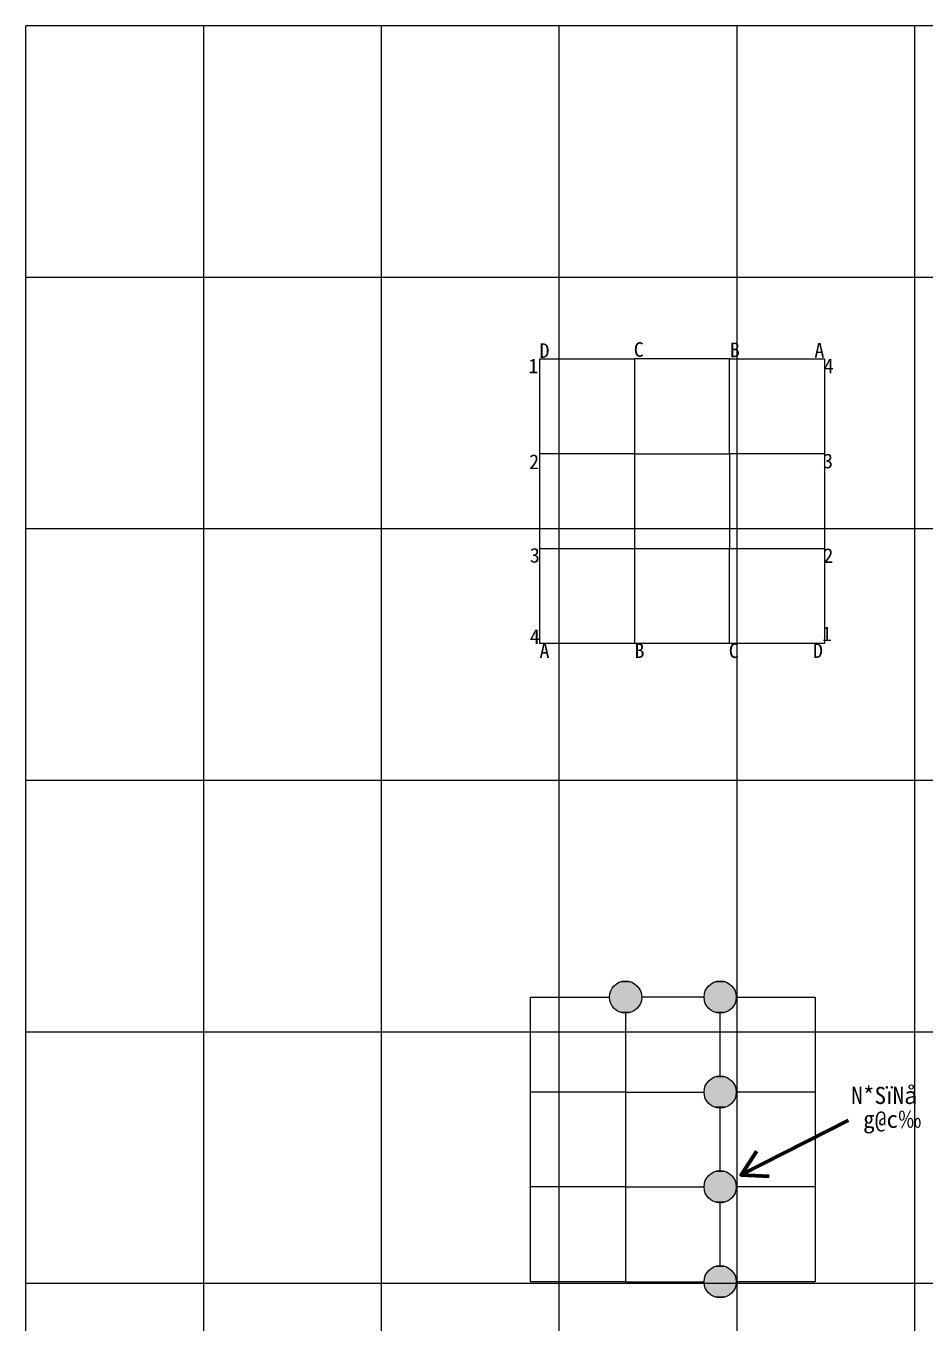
# Model space of a CAD drawing. Header units: millimetres. Extents: x 0 to 210, y 0 to 297.
# Drawn here: x 0 to 106.2, y 143.8 to 297 of the extents above; entities that cross this region are included whole.
import ezdxf

# ---------------------------------------------------------------- set-up
doc = ezdxf.new("R2010")
doc.units = ezdxf.units.MM
doc.layers.add('C00-00-00', color=7, linetype='Continuous')
for name, color, linetype, true_color in [('C00-00-FF', 5, 'Continuous', 0x0000ff), ('CBF-BF-BF', 7, 'Continuous', 0xbfbfbf), ('CFF-00-00', 1, 'Continuous', 0xff0000), ('CFF-00-FF', 6, 'Continuous', 0xff00ff)]:
    doc.layers.add(name, color=color, linetype=linetype, true_color=true_color)

msp = doc.modelspace()

# ---------------------------------------------------------------- hatches: boundary and pattern name
at = {"layer": 'C00-00-FF'}
h = msp.add_hatch(color=256, dxfattribs=at)
h.dxf.hatch_style = 2
h.paths.add_polyline_path([(80.391, 160.94075), (83.82, 160.602083), (80.221667, 160.602083)])
h = msp.add_hatch(color=256, dxfattribs=at)
h.dxf.hatch_style = 2
h.paths.add_polyline_path([(80.602667, 161.19475), (83.650667, 160.94075), (80.391, 160.94075)])
h = msp.add_hatch(color=256, dxfattribs=at)
h.dxf.hatch_style = 2
h.paths.add_polyline_path([(80.391, 160.94075), (83.650667, 160.94075), (83.82, 160.602083)])
h = msp.add_hatch(color=256, dxfattribs=at)
h.dxf.hatch_style = 2
h.paths.add_polyline_path([(80.856667, 161.44875), (83.439, 161.19475), (80.602667, 161.19475)])
h = msp.add_hatch(color=256, dxfattribs=at)
h.dxf.hatch_style = 2
h.paths.add_polyline_path([(80.602667, 161.19475), (83.439, 161.19475), (83.650667, 160.94075)])
h = msp.add_hatch(color=256, dxfattribs=at)
h.dxf.hatch_style = 2
h.paths.add_polyline_path([(81.153, 161.660417), (83.185, 161.44875), (80.856667, 161.44875)])
h = msp.add_hatch(color=256, dxfattribs=at)
h.dxf.hatch_style = 2
h.paths.add_polyline_path([(80.856667, 161.44875), (83.185, 161.44875), (83.439, 161.19475)])
h = msp.add_hatch(color=256, dxfattribs=at)
h.dxf.hatch_style = 2
h.paths.add_polyline_path([(81.491667, 161.787417), (82.888667, 161.660417), (81.153, 161.660417)])
h = msp.add_hatch(color=256, dxfattribs=at)
h.dxf.hatch_style = 2
h.paths.add_polyline_path([(81.153, 161.660417), (82.888667, 161.660417), (83.185, 161.44875)])
h = msp.add_hatch(color=256, dxfattribs=at)
h.dxf.hatch_style = 2
h.paths.add_polyline_path([(81.830333, 161.82975), (82.55, 161.787417), (81.491667, 161.787417)])
h = msp.add_hatch(color=256, dxfattribs=at)
h.dxf.hatch_style = 2
h.paths.add_polyline_path([(81.491667, 161.787417), (82.55, 161.787417), (82.888667, 161.660417)])
h = msp.add_hatch(color=256, dxfattribs=at)
h.dxf.hatch_style = 2
h.paths.add_polyline_path([(81.830333, 161.82975), (82.211333, 161.82975), (82.55, 161.787417)])
h = msp.add_hatch(color=256, dxfattribs=at)
h.dxf.hatch_style = 2
h.paths.add_polyline_path([(80.137, 160.263417), (83.947, 159.92475), (80.094667, 159.92475)])
h = msp.add_hatch(color=256, dxfattribs=at)
h.dxf.hatch_style = 2
h.paths.add_polyline_path([(80.094667, 159.92475), (83.904667, 159.54375), (80.137, 159.54375)])
h = msp.add_hatch(color=256, dxfattribs=at)
h.dxf.hatch_style = 2
h.paths.add_polyline_path([(80.094667, 159.92475), (83.947, 159.92475), (83.904667, 159.54375)])
h = msp.add_hatch(color=256, dxfattribs=at)
h.dxf.hatch_style = 2
h.paths.add_polyline_path([(80.221667, 160.602083), (83.904667, 160.263417), (80.137, 160.263417)])
h = msp.add_hatch(color=256, dxfattribs=at)
h.dxf.hatch_style = 2
h.paths.add_polyline_path([(80.137, 160.263417), (83.904667, 160.263417), (83.947, 159.92475)])
h = msp.add_hatch(color=256, dxfattribs=at)
h.dxf.hatch_style = 2
h.paths.add_polyline_path([(80.137, 159.54375), (83.82, 159.205083), (80.221667, 159.205083)])
h = msp.add_hatch(color=256, dxfattribs=at)
h.dxf.hatch_style = 2
h.paths.add_polyline_path([(80.137, 159.54375), (83.904667, 159.54375), (83.82, 159.205083)])
h = msp.add_hatch(color=256, dxfattribs=at)
h.dxf.hatch_style = 2
h.paths.add_polyline_path([(80.221667, 160.602083), (83.82, 160.602083), (83.904667, 160.263417)])
h = msp.add_hatch(color=256, dxfattribs=at)
h.dxf.hatch_style = 2
h.paths.add_polyline_path([(80.221667, 159.205083), (83.650667, 158.90875), (80.391, 158.90875)])
h = msp.add_hatch(color=256, dxfattribs=at)
h.dxf.hatch_style = 2
h.paths.add_polyline_path([(80.221667, 159.205083), (83.82, 159.205083), (83.650667, 158.90875)])
h = msp.add_hatch(color=256, dxfattribs=at)
h.dxf.hatch_style = 2
h.paths.add_polyline_path([(80.391, 158.90875), (83.439, 158.612417), (80.602667, 158.612417)])
h = msp.add_hatch(color=256, dxfattribs=at)
h.dxf.hatch_style = 2
h.paths.add_polyline_path([(80.391, 158.90875), (83.650667, 158.90875), (83.439, 158.612417)])
h = msp.add_hatch(color=256, dxfattribs=at)
h.dxf.hatch_style = 2
h.paths.add_polyline_path([(80.602667, 158.612417), (83.185, 158.358417), (80.856667, 158.358417)])
h = msp.add_hatch(color=256, dxfattribs=at)
h.dxf.hatch_style = 2
h.paths.add_polyline_path([(80.602667, 158.612417), (83.439, 158.612417), (83.185, 158.358417)])
h = msp.add_hatch(color=256, dxfattribs=at)
h.dxf.hatch_style = 2
h.paths.add_polyline_path([(80.856667, 158.358417), (82.888667, 158.189083), (81.153, 158.189083)])
h = msp.add_hatch(color=256, dxfattribs=at)
h.dxf.hatch_style = 2
h.paths.add_polyline_path([(80.856667, 158.358417), (83.185, 158.358417), (82.888667, 158.189083)])
h = msp.add_hatch(color=256, dxfattribs=at)
h.dxf.hatch_style = 2
h.paths.add_polyline_path([(81.153, 158.189083), (82.55, 158.062083), (81.491667, 158.062083)])
h = msp.add_hatch(color=256, dxfattribs=at)
h.dxf.hatch_style = 2
h.paths.add_polyline_path([(81.153, 158.189083), (82.888667, 158.189083), (82.55, 158.062083)])
h = msp.add_hatch(color=256, dxfattribs=at)
h.dxf.hatch_style = 2
h.paths.add_polyline_path([(81.491667, 158.062083), (82.211333, 157.977417), (81.830333, 157.977417)])
h = msp.add_hatch(color=256, dxfattribs=at)
h.dxf.hatch_style = 2
h.paths.add_polyline_path([(81.491667, 158.062083), (82.55, 158.062083), (82.211333, 157.977417)])
h = msp.add_hatch(color=256, dxfattribs=at)
h.dxf.hatch_style = 2
h.paths.add_polyline_path([(80.856667, 150.230417), (83.439, 150.01875), (80.602667, 150.01875)])
h = msp.add_hatch(color=256, dxfattribs=at)
h.dxf.hatch_style = 2
h.paths.add_polyline_path([(81.153, 150.442083), (83.185, 150.230417), (80.856667, 150.230417)])
h = msp.add_hatch(color=256, dxfattribs=at)
h.dxf.hatch_style = 2
h.paths.add_polyline_path([(80.856667, 150.230417), (83.185, 150.230417), (83.439, 150.01875)])
h = msp.add_hatch(color=256, dxfattribs=at)
h.dxf.hatch_style = 2
h.paths.add_polyline_path([(81.491667, 150.569083), (82.888667, 150.442083), (81.153, 150.442083)])
h = msp.add_hatch(color=256, dxfattribs=at)
h.dxf.hatch_style = 2
h.paths.add_polyline_path([(81.153, 150.442083), (82.888667, 150.442083), (83.185, 150.230417)])
h = msp.add_hatch(color=256, dxfattribs=at)
h.dxf.hatch_style = 2
h.paths.add_polyline_path([(81.830333, 150.611417), (82.55, 150.569083), (81.491667, 150.569083)])
h = msp.add_hatch(color=256, dxfattribs=at)
h.dxf.hatch_style = 2
h.paths.add_polyline_path([(81.491667, 150.569083), (82.55, 150.569083), (82.888667, 150.442083)])
h = msp.add_hatch(color=256, dxfattribs=at)
h.dxf.hatch_style = 2
h.paths.add_polyline_path([(81.830333, 150.611417), (82.211333, 150.611417), (82.55, 150.569083)])
h = msp.add_hatch(color=256, dxfattribs=at)
h.dxf.hatch_style = 2
h.paths.add_polyline_path([(80.137, 149.045083), (83.947, 148.706417), (80.094667, 148.706417)])
h = msp.add_hatch(color=256, dxfattribs=at)
h.dxf.hatch_style = 2
h.paths.add_polyline_path([(80.094667, 148.706417), (83.904667, 148.36775), (80.137, 148.36775)])
h = msp.add_hatch(color=256, dxfattribs=at)
h.dxf.hatch_style = 2
h.paths.add_polyline_path([(80.094667, 148.706417), (83.947, 148.706417), (83.904667, 148.36775)])
h = msp.add_hatch(color=256, dxfattribs=at)
h.dxf.hatch_style = 2
h.paths.add_polyline_path([(80.221667, 149.426083), (83.904667, 149.045083), (80.137, 149.045083)])
h = msp.add_hatch(color=256, dxfattribs=at)
h.dxf.hatch_style = 2
h.paths.add_polyline_path([(80.137, 149.045083), (83.904667, 149.045083), (83.947, 148.706417)])
h = msp.add_hatch(color=256, dxfattribs=at)
h.dxf.hatch_style = 2
h.paths.add_polyline_path([(80.391, 149.722417), (83.82, 149.426083), (80.221667, 149.426083)])
h = msp.add_hatch(color=256, dxfattribs=at)
h.dxf.hatch_style = 2
h.paths.add_polyline_path([(80.221667, 149.426083), (83.82, 149.426083), (83.904667, 149.045083)])
h = msp.add_hatch(color=256, dxfattribs=at)
h.dxf.hatch_style = 2
h.paths.add_polyline_path([(80.602667, 150.01875), (83.650667, 149.722417), (80.391, 149.722417)])
h = msp.add_hatch(color=256, dxfattribs=at)
h.dxf.hatch_style = 2
h.paths.add_polyline_path([(80.391, 149.722417), (83.650667, 149.722417), (83.82, 149.426083)])
h = msp.add_hatch(color=256, dxfattribs=at)
h.dxf.hatch_style = 2
h.paths.add_polyline_path([(80.602667, 150.01875), (83.439, 150.01875), (83.650667, 149.722417)])
h = msp.add_hatch(color=256, dxfattribs=at)
h.dxf.hatch_style = 2
h.paths.add_polyline_path([(80.137, 148.36775), (83.82, 148.029083), (80.221667, 148.029083)])
h = msp.add_hatch(color=256, dxfattribs=at)
h.dxf.hatch_style = 2
h.paths.add_polyline_path([(80.137, 148.36775), (83.904667, 148.36775), (83.82, 148.029083)])
h = msp.add_hatch(color=256, dxfattribs=at)
h.dxf.hatch_style = 2
h.paths.add_polyline_path([(80.221667, 148.029083), (83.650667, 147.690417), (80.391, 147.690417)])
h = msp.add_hatch(color=256, dxfattribs=at)
h.dxf.hatch_style = 2
h.paths.add_polyline_path([(80.221667, 148.029083), (83.82, 148.029083), (83.650667, 147.690417)])
h = msp.add_hatch(color=256, dxfattribs=at)
h.dxf.hatch_style = 2
h.paths.add_polyline_path([(80.391, 147.690417), (83.439, 147.394083), (80.602667, 147.394083)])
h = msp.add_hatch(color=256, dxfattribs=at)
h.dxf.hatch_style = 2
h.paths.add_polyline_path([(80.391, 147.690417), (83.650667, 147.690417), (83.439, 147.394083)])
h = msp.add_hatch(color=256, dxfattribs=at)
h.dxf.hatch_style = 2
h.paths.add_polyline_path([(80.602667, 147.394083), (83.185, 147.182417), (80.856667, 147.182417)])
h = msp.add_hatch(color=256, dxfattribs=at)
h.dxf.hatch_style = 2
h.paths.add_polyline_path([(80.602667, 147.394083), (83.439, 147.394083), (83.185, 147.182417)])
h = msp.add_hatch(color=256, dxfattribs=at)
h.dxf.hatch_style = 2
h.paths.add_polyline_path([(80.856667, 147.182417), (82.888667, 146.97075), (81.153, 146.97075)])
h = msp.add_hatch(color=256, dxfattribs=at)
h.dxf.hatch_style = 2
h.paths.add_polyline_path([(80.856667, 147.182417), (83.185, 147.182417), (82.888667, 146.97075)])
h = msp.add_hatch(color=256, dxfattribs=at)
h.dxf.hatch_style = 2
h.paths.add_polyline_path([(81.153, 146.97075), (82.55, 146.84375), (81.491667, 146.84375)])
h = msp.add_hatch(color=256, dxfattribs=at)
h.dxf.hatch_style = 2
h.paths.add_polyline_path([(81.153, 146.97075), (82.888667, 146.97075), (82.55, 146.84375)])
h = msp.add_hatch(color=256, dxfattribs=at)
h.dxf.hatch_style = 2
h.paths.add_polyline_path([(81.491667, 146.84375), (82.211333, 146.801417), (81.830333, 146.801417)])
h = msp.add_hatch(color=256, dxfattribs=at)
h.dxf.hatch_style = 2
h.paths.add_polyline_path([(81.491667, 146.84375), (82.55, 146.84375), (82.211333, 146.801417)])
at = {"layer": 'CFF-00-00'}
h = msp.add_hatch(color=256, dxfattribs=at)
h.dxf.hatch_style = 2
h.paths.add_polyline_path([(69.638333, 183.843083), (72.220667, 183.631417), (69.384333, 183.631417)])
h = msp.add_hatch(color=256, dxfattribs=at)
h.dxf.hatch_style = 2
h.paths.add_polyline_path([(69.977, 184.05475), (71.966667, 183.843083), (69.638333, 183.843083)])
h = msp.add_hatch(color=256, dxfattribs=at)
h.dxf.hatch_style = 2
h.paths.add_polyline_path([(69.638333, 183.843083), (71.966667, 183.843083), (72.220667, 183.631417)])
h = msp.add_hatch(color=256, dxfattribs=at)
h.dxf.hatch_style = 2
h.paths.add_polyline_path([(70.273333, 184.18175), (71.670333, 184.05475), (69.977, 184.05475)])
h = msp.add_hatch(color=256, dxfattribs=at)
h.dxf.hatch_style = 2
h.paths.add_polyline_path([(69.977, 184.05475), (71.670333, 184.05475), (71.966667, 183.843083)])
h = msp.add_hatch(color=256, dxfattribs=at)
h.dxf.hatch_style = 2
h.paths.add_polyline_path([(70.654333, 184.224083), (71.331667, 184.18175), (70.273333, 184.18175)])
h = msp.add_hatch(color=256, dxfattribs=at)
h.dxf.hatch_style = 2
h.paths.add_polyline_path([(70.273333, 184.18175), (71.331667, 184.18175), (71.670333, 184.05475)])
h = msp.add_hatch(color=256, dxfattribs=at)
h.dxf.hatch_style = 2
h.paths.add_polyline_path([(70.654333, 184.224083), (70.993, 184.224083), (71.331667, 184.18175)])
h = msp.add_hatch(color=256, dxfattribs=at)
h.dxf.hatch_style = 2
h.paths.add_polyline_path([(80.856667, 183.843083), (83.439, 183.631417), (80.602667, 183.631417)])
h = msp.add_hatch(color=256, dxfattribs=at)
h.dxf.hatch_style = 2
h.paths.add_polyline_path([(81.153, 184.05475), (83.185, 183.843083), (80.856667, 183.843083)])
h = msp.add_hatch(color=256, dxfattribs=at)
h.dxf.hatch_style = 2
h.paths.add_polyline_path([(80.856667, 183.843083), (83.185, 183.843083), (83.439, 183.631417)])
h = msp.add_hatch(color=256, dxfattribs=at)
h.dxf.hatch_style = 2
h.paths.add_polyline_path([(81.491667, 184.18175), (82.888667, 184.05475), (81.153, 184.05475)])
h = msp.add_hatch(color=256, dxfattribs=at)
h.dxf.hatch_style = 2
h.paths.add_polyline_path([(81.153, 184.05475), (82.888667, 184.05475), (83.185, 183.843083)])
h = msp.add_hatch(color=256, dxfattribs=at)
h.dxf.hatch_style = 2
h.paths.add_polyline_path([(81.830333, 184.224083), (82.55, 184.18175), (81.491667, 184.18175)])
h = msp.add_hatch(color=256, dxfattribs=at)
h.dxf.hatch_style = 2
h.paths.add_polyline_path([(81.491667, 184.18175), (82.55, 184.18175), (82.888667, 184.05475)])
h = msp.add_hatch(color=256, dxfattribs=at)
h.dxf.hatch_style = 2
h.paths.add_polyline_path([(81.830333, 184.224083), (82.211333, 184.224083), (82.55, 184.18175)])
h = msp.add_hatch(color=256, dxfattribs=at)
h.dxf.hatch_style = 2
h.paths.add_polyline_path([(68.918667, 182.700083), (72.728667, 182.319083), (68.876333, 182.319083)])
h = msp.add_hatch(color=256, dxfattribs=at)
h.dxf.hatch_style = 2
h.paths.add_polyline_path([(68.876333, 182.319083), (72.728667, 181.980417), (68.918667, 181.980417)])
h = msp.add_hatch(color=256, dxfattribs=at)
h.dxf.hatch_style = 2
h.paths.add_polyline_path([(68.876333, 182.319083), (72.728667, 182.319083), (72.728667, 181.980417)])
h = msp.add_hatch(color=256, dxfattribs=at)
h.dxf.hatch_style = 2
h.paths.add_polyline_path([(69.003333, 183.03875), (72.728667, 182.700083), (68.918667, 182.700083)])
h = msp.add_hatch(color=256, dxfattribs=at)
h.dxf.hatch_style = 2
h.paths.add_polyline_path([(68.918667, 182.700083), (72.728667, 182.700083), (72.728667, 182.319083)])
h = msp.add_hatch(color=256, dxfattribs=at)
h.dxf.hatch_style = 2
h.paths.add_polyline_path([(69.172667, 183.335083), (72.601667, 183.03875), (69.003333, 183.03875)])
h = msp.add_hatch(color=256, dxfattribs=at)
h.dxf.hatch_style = 2
h.paths.add_polyline_path([(69.003333, 183.03875), (72.601667, 183.03875), (72.728667, 182.700083)])
h = msp.add_hatch(color=256, dxfattribs=at)
h.dxf.hatch_style = 2
h.paths.add_polyline_path([(69.384333, 183.631417), (72.474667, 183.335083), (69.172667, 183.335083)])
h = msp.add_hatch(color=256, dxfattribs=at)
h.dxf.hatch_style = 2
h.paths.add_polyline_path([(69.172667, 183.335083), (72.474667, 183.335083), (72.601667, 183.03875)])
h = msp.add_hatch(color=256, dxfattribs=at)
h.dxf.hatch_style = 2
h.paths.add_polyline_path([(69.384333, 183.631417), (72.220667, 183.631417), (72.474667, 183.335083)])
h = msp.add_hatch(color=256, dxfattribs=at)
h.dxf.hatch_style = 2
h.paths.add_polyline_path([(80.137, 182.700083), (83.947, 182.319083), (80.094667, 182.319083)])
h = msp.add_hatch(color=256, dxfattribs=at)
h.dxf.hatch_style = 2
h.paths.add_polyline_path([(80.094667, 182.319083), (83.904667, 181.980417), (80.137, 181.980417)])
h = msp.add_hatch(color=256, dxfattribs=at)
h.dxf.hatch_style = 2
h.paths.add_polyline_path([(80.094667, 182.319083), (83.947, 182.319083), (83.904667, 181.980417)])
h = msp.add_hatch(color=256, dxfattribs=at)
h.dxf.hatch_style = 2
h.paths.add_polyline_path([(80.221667, 183.03875), (83.904667, 182.700083), (80.137, 182.700083)])
h = msp.add_hatch(color=256, dxfattribs=at)
h.dxf.hatch_style = 2
h.paths.add_polyline_path([(80.137, 182.700083), (83.904667, 182.700083), (83.947, 182.319083)])
h = msp.add_hatch(color=256, dxfattribs=at)
h.dxf.hatch_style = 2
h.paths.add_polyline_path([(80.391, 183.335083), (83.82, 183.03875), (80.221667, 183.03875)])
h = msp.add_hatch(color=256, dxfattribs=at)
h.dxf.hatch_style = 2
h.paths.add_polyline_path([(80.221667, 183.03875), (83.82, 183.03875), (83.904667, 182.700083)])
h = msp.add_hatch(color=256, dxfattribs=at)
h.dxf.hatch_style = 2
h.paths.add_polyline_path([(80.602667, 183.631417), (83.650667, 183.335083), (80.391, 183.335083)])
h = msp.add_hatch(color=256, dxfattribs=at)
h.dxf.hatch_style = 2
h.paths.add_polyline_path([(80.391, 183.335083), (83.650667, 183.335083), (83.82, 183.03875)])
h = msp.add_hatch(color=256, dxfattribs=at)
h.dxf.hatch_style = 2
h.paths.add_polyline_path([(80.602667, 183.631417), (83.439, 183.631417), (83.650667, 183.335083)])
h = msp.add_hatch(color=256, dxfattribs=at)
h.dxf.hatch_style = 2
h.paths.add_polyline_path([(68.918667, 181.980417), (72.601667, 181.64175), (69.003333, 181.64175)])
h = msp.add_hatch(color=256, dxfattribs=at)
h.dxf.hatch_style = 2
h.paths.add_polyline_path([(68.918667, 181.980417), (72.728667, 181.980417), (72.601667, 181.64175)])
h = msp.add_hatch(color=256, dxfattribs=at)
h.dxf.hatch_style = 2
h.paths.add_polyline_path([(69.003333, 181.64175), (72.474667, 181.303083), (69.172667, 181.303083)])
h = msp.add_hatch(color=256, dxfattribs=at)
h.dxf.hatch_style = 2
h.paths.add_polyline_path([(69.003333, 181.64175), (72.601667, 181.64175), (72.474667, 181.303083)])
h = msp.add_hatch(color=256, dxfattribs=at)
h.dxf.hatch_style = 2
h.paths.add_polyline_path([(69.172667, 181.303083), (72.220667, 181.00675), (69.384333, 181.00675)])
h = msp.add_hatch(color=256, dxfattribs=at)
h.dxf.hatch_style = 2
h.paths.add_polyline_path([(69.172667, 181.303083), (72.474667, 181.303083), (72.220667, 181.00675)])
h = msp.add_hatch(color=256, dxfattribs=at)
h.dxf.hatch_style = 2
h.paths.add_polyline_path([(69.384333, 181.00675), (71.966667, 180.795083), (69.638333, 180.795083)])
h = msp.add_hatch(color=256, dxfattribs=at)
h.dxf.hatch_style = 2
h.paths.add_polyline_path([(69.384333, 181.00675), (72.220667, 181.00675), (71.966667, 180.795083)])
h = msp.add_hatch(color=256, dxfattribs=at)
h.dxf.hatch_style = 2
h.paths.add_polyline_path([(69.638333, 180.795083), (71.670333, 180.583417), (69.977, 180.583417)])
h = msp.add_hatch(color=256, dxfattribs=at)
h.dxf.hatch_style = 2
h.paths.add_polyline_path([(69.638333, 180.795083), (71.966667, 180.795083), (71.670333, 180.583417)])
h = msp.add_hatch(color=256, dxfattribs=at)
h.dxf.hatch_style = 2
h.paths.add_polyline_path([(80.137, 181.980417), (83.82, 181.64175), (80.221667, 181.64175)])
h = msp.add_hatch(color=256, dxfattribs=at)
h.dxf.hatch_style = 2
h.paths.add_polyline_path([(80.137, 181.980417), (83.904667, 181.980417), (83.82, 181.64175)])
h = msp.add_hatch(color=256, dxfattribs=at)
h.dxf.hatch_style = 2
h.paths.add_polyline_path([(80.221667, 181.64175), (83.650667, 181.303083), (80.391, 181.303083)])
h = msp.add_hatch(color=256, dxfattribs=at)
h.dxf.hatch_style = 2
h.paths.add_polyline_path([(80.221667, 181.64175), (83.82, 181.64175), (83.650667, 181.303083)])
h = msp.add_hatch(color=256, dxfattribs=at)
h.dxf.hatch_style = 2
h.paths.add_polyline_path([(80.391, 181.303083), (83.439, 181.00675), (80.602667, 181.00675)])
h = msp.add_hatch(color=256, dxfattribs=at)
h.dxf.hatch_style = 2
h.paths.add_polyline_path([(80.391, 181.303083), (83.650667, 181.303083), (83.439, 181.00675)])
h = msp.add_hatch(color=256, dxfattribs=at)
h.dxf.hatch_style = 2
h.paths.add_polyline_path([(80.602667, 181.00675), (83.185, 180.795083), (80.856667, 180.795083)])
h = msp.add_hatch(color=256, dxfattribs=at)
h.dxf.hatch_style = 2
h.paths.add_polyline_path([(80.602667, 181.00675), (83.439, 181.00675), (83.185, 180.795083)])
h = msp.add_hatch(color=256, dxfattribs=at)
h.dxf.hatch_style = 2
h.paths.add_polyline_path([(80.856667, 180.795083), (82.888667, 180.583417), (81.153, 180.583417)])
h = msp.add_hatch(color=256, dxfattribs=at)
h.dxf.hatch_style = 2
h.paths.add_polyline_path([(80.856667, 180.795083), (83.185, 180.795083), (82.888667, 180.583417)])
h = msp.add_hatch(color=256, dxfattribs=at)
h.dxf.hatch_style = 2
h.paths.add_polyline_path([(69.977, 180.583417), (71.331667, 180.456417), (70.273333, 180.456417)])
h = msp.add_hatch(color=256, dxfattribs=at)
h.dxf.hatch_style = 2
h.paths.add_polyline_path([(69.977, 180.583417), (71.670333, 180.583417), (71.331667, 180.456417)])
h = msp.add_hatch(color=256, dxfattribs=at)
h.dxf.hatch_style = 2
h.paths.add_polyline_path([(70.273333, 180.456417), (70.993, 180.414083), (70.654333, 180.414083)])
h = msp.add_hatch(color=256, dxfattribs=at)
h.dxf.hatch_style = 2
h.paths.add_polyline_path([(70.273333, 180.456417), (71.331667, 180.456417), (70.993, 180.414083)])
h = msp.add_hatch(color=256, dxfattribs=at)
h.dxf.hatch_style = 2
h.paths.add_polyline_path([(81.153, 180.583417), (82.55, 180.456417), (81.491667, 180.456417)])
h = msp.add_hatch(color=256, dxfattribs=at)
h.dxf.hatch_style = 2
h.paths.add_polyline_path([(81.153, 180.583417), (82.888667, 180.583417), (82.55, 180.456417)])
h = msp.add_hatch(color=256, dxfattribs=at)
h.dxf.hatch_style = 2
h.paths.add_polyline_path([(81.491667, 180.456417), (82.211333, 180.414083), (81.830333, 180.414083)])
h = msp.add_hatch(color=256, dxfattribs=at)
h.dxf.hatch_style = 2
h.paths.add_polyline_path([(81.491667, 180.456417), (82.55, 180.456417), (82.211333, 180.414083)])
h = msp.add_hatch(color=256, dxfattribs=at)
h.dxf.hatch_style = 2
h.paths.add_polyline_path([(80.221667, 171.820417), (83.904667, 171.48175), (80.137, 171.48175)])
h = msp.add_hatch(color=256, dxfattribs=at)
h.dxf.hatch_style = 2
h.paths.add_polyline_path([(80.391, 172.11675), (83.82, 171.820417), (80.221667, 171.820417)])
h = msp.add_hatch(color=256, dxfattribs=at)
h.dxf.hatch_style = 2
h.paths.add_polyline_path([(80.221667, 171.820417), (83.82, 171.820417), (83.904667, 171.48175)])
h = msp.add_hatch(color=256, dxfattribs=at)
h.dxf.hatch_style = 2
h.paths.add_polyline_path([(80.602667, 172.413083), (83.650667, 172.11675), (80.391, 172.11675)])
h = msp.add_hatch(color=256, dxfattribs=at)
h.dxf.hatch_style = 2
h.paths.add_polyline_path([(80.391, 172.11675), (83.650667, 172.11675), (83.82, 171.820417)])
h = msp.add_hatch(color=256, dxfattribs=at)
h.dxf.hatch_style = 2
h.paths.add_polyline_path([(80.856667, 172.667083), (83.439, 172.413083), (80.602667, 172.413083)])
h = msp.add_hatch(color=256, dxfattribs=at)
h.dxf.hatch_style = 2
h.paths.add_polyline_path([(80.602667, 172.413083), (83.439, 172.413083), (83.650667, 172.11675)])
h = msp.add_hatch(color=256, dxfattribs=at)
h.dxf.hatch_style = 2
h.paths.add_polyline_path([(81.153, 172.836417), (83.185, 172.667083), (80.856667, 172.667083)])
h = msp.add_hatch(color=256, dxfattribs=at)
h.dxf.hatch_style = 2
h.paths.add_polyline_path([(80.856667, 172.667083), (83.185, 172.667083), (83.439, 172.413083)])
h = msp.add_hatch(color=256, dxfattribs=at)
h.dxf.hatch_style = 2
h.paths.add_polyline_path([(81.491667, 172.963417), (82.888667, 172.836417), (81.153, 172.836417)])
h = msp.add_hatch(color=256, dxfattribs=at)
h.dxf.hatch_style = 2
h.paths.add_polyline_path([(81.153, 172.836417), (82.888667, 172.836417), (83.185, 172.667083)])
h = msp.add_hatch(color=256, dxfattribs=at)
h.dxf.hatch_style = 2
h.paths.add_polyline_path([(81.830333, 173.048083), (82.55, 172.963417), (81.491667, 172.963417)])
h = msp.add_hatch(color=256, dxfattribs=at)
h.dxf.hatch_style = 2
h.paths.add_polyline_path([(81.491667, 172.963417), (82.55, 172.963417), (82.888667, 172.836417)])
h = msp.add_hatch(color=256, dxfattribs=at)
h.dxf.hatch_style = 2
h.paths.add_polyline_path([(81.830333, 173.048083), (82.211333, 173.048083), (82.55, 172.963417)])
h = msp.add_hatch(color=256, dxfattribs=at)
h.dxf.hatch_style = 2
h.paths.add_polyline_path([(80.137, 171.48175), (83.947, 171.10075), (80.094667, 171.10075)])
h = msp.add_hatch(color=256, dxfattribs=at)
h.dxf.hatch_style = 2
h.paths.add_polyline_path([(80.094667, 171.10075), (83.904667, 170.762083), (80.137, 170.762083)])
h = msp.add_hatch(color=256, dxfattribs=at)
h.dxf.hatch_style = 2
h.paths.add_polyline_path([(80.094667, 171.10075), (83.947, 171.10075), (83.904667, 170.762083)])
h = msp.add_hatch(color=256, dxfattribs=at)
h.dxf.hatch_style = 2
h.paths.add_polyline_path([(80.137, 171.48175), (83.904667, 171.48175), (83.947, 171.10075)])
h = msp.add_hatch(color=256, dxfattribs=at)
h.dxf.hatch_style = 2
h.paths.add_polyline_path([(80.137, 170.762083), (83.82, 170.423417), (80.221667, 170.423417)])
h = msp.add_hatch(color=256, dxfattribs=at)
h.dxf.hatch_style = 2
h.paths.add_polyline_path([(80.137, 170.762083), (83.904667, 170.762083), (83.82, 170.423417)])
h = msp.add_hatch(color=256, dxfattribs=at)
h.dxf.hatch_style = 2
h.paths.add_polyline_path([(80.221667, 170.423417), (83.650667, 170.08475), (80.391, 170.08475)])
h = msp.add_hatch(color=256, dxfattribs=at)
h.dxf.hatch_style = 2
h.paths.add_polyline_path([(80.221667, 170.423417), (83.82, 170.423417), (83.650667, 170.08475)])
h = msp.add_hatch(color=256, dxfattribs=at)
h.dxf.hatch_style = 2
h.paths.add_polyline_path([(80.391, 170.08475), (83.439, 169.83075), (80.602667, 169.83075)])
h = msp.add_hatch(color=256, dxfattribs=at)
h.dxf.hatch_style = 2
h.paths.add_polyline_path([(80.391, 170.08475), (83.650667, 170.08475), (83.439, 169.83075)])
h = msp.add_hatch(color=256, dxfattribs=at)
h.dxf.hatch_style = 2
h.paths.add_polyline_path([(80.602667, 169.83075), (83.185, 169.57675), (80.856667, 169.57675)])
h = msp.add_hatch(color=256, dxfattribs=at)
h.dxf.hatch_style = 2
h.paths.add_polyline_path([(80.602667, 169.83075), (83.439, 169.83075), (83.185, 169.57675)])
h = msp.add_hatch(color=256, dxfattribs=at)
h.dxf.hatch_style = 2
h.paths.add_polyline_path([(80.856667, 169.57675), (82.888667, 169.407417), (81.153, 169.407417)])
h = msp.add_hatch(color=256, dxfattribs=at)
h.dxf.hatch_style = 2
h.paths.add_polyline_path([(80.856667, 169.57675), (83.185, 169.57675), (82.888667, 169.407417)])
h = msp.add_hatch(color=256, dxfattribs=at)
h.dxf.hatch_style = 2
h.paths.add_polyline_path([(81.153, 169.407417), (82.55, 169.280417), (81.491667, 169.280417)])
h = msp.add_hatch(color=256, dxfattribs=at)
h.dxf.hatch_style = 2
h.paths.add_polyline_path([(81.153, 169.407417), (82.888667, 169.407417), (82.55, 169.280417)])
h = msp.add_hatch(color=256, dxfattribs=at)
h.dxf.hatch_style = 2
h.paths.add_polyline_path([(81.491667, 169.280417), (82.211333, 169.19575), (81.830333, 169.19575)])
h = msp.add_hatch(color=256, dxfattribs=at)
h.dxf.hatch_style = 2
h.paths.add_polyline_path([(81.491667, 169.280417), (82.55, 169.280417), (82.211333, 169.19575)])

# ---------------------------------------------------------------- linework, layer by layer
at = {"layer": 'C00-00-00', "lineweight": 25}
for points in [[(60.706, 257.672417), (71.882, 257.672417)], [(83.100333, 246.454083), (83.100333, 257.672417), (71.882, 257.672417), (71.882, 246.454083)], [(83.100333, 257.672417), (94.318667, 257.672417)], [(60.706, 235.23575), (60.706, 246.454083)], [(94.318667, 246.454083), (94.318667, 235.23575)], [(71.882, 224.05975), (60.706, 224.05975)], [(94.318667, 224.05975), (83.100333, 224.05975), (71.882, 224.05975)], [(59.605333, 182.319083), (68.876333, 182.319083)], [(83.947, 182.319083), (93.218, 182.319083)], [(59.605333, 159.92475), (59.605333, 171.10075)], [(93.218, 171.10075), (93.218, 159.92475)], [(70.823667, 148.706417), (80.094667, 148.706417)]]:
    msp.add_lwpolyline(points, dxfattribs=at)
for centre in [(70.823667, 182.319083), (81.999667, 182.319083), (81.999667, 171.10075), (81.999667, 159.92475), (81.999667, 148.706417)]:
    msp.add_circle(centre, 1.905, dxfattribs=at)
for points in [[(71.882, 235.23575), (71.882, 235.23575), (71.882, 224.05975), (71.882, 224.05975)], [(83.100333, 224.05975), (83.100333, 224.05975), (83.100333, 235.23575), (83.100333, 235.23575)], [(80.094667, 182.319083), (80.094667, 182.319083), (72.728667, 182.319083), (72.728667, 182.319083)], [(70.823667, 180.414083), (70.823667, 180.414083), (70.823667, 171.10075), (70.823667, 171.10075)], [(81.999667, 173.048083), (81.999667, 173.048083), (81.999667, 180.414083), (81.999667, 180.414083)], [(70.823667, 159.92475), (70.823667, 159.92475), (70.823667, 148.706417), (70.823667, 148.706417)], [(81.999667, 150.65375), (81.999667, 150.65375), (81.999667, 157.977417), (81.999667, 157.977417)], [(70.823667, 148.706417), (70.823667, 148.706417), (59.605333, 148.706417), (59.605333, 148.706417)], [(93.218, 148.706417), (93.218, 148.706417), (83.947, 148.706417), (83.947, 148.706417)]]:
    msp.add_open_spline(points, degree=3, dxfattribs=at)
at = {"layer": 'C00-00-FF', "lineweight": 25}
for points in [[(71.882, 246.454083), (60.706, 246.454083)], [(94.318667, 246.454083), (83.100333, 246.454083)], [(71.882, 235.23575), (60.706, 235.23575)], [(94.318667, 235.23575), (83.100333, 235.23575)], [(70.823667, 171.10075), (59.605333, 171.10075)], [(93.218, 171.10075), (83.947, 171.10075)], [(70.823667, 159.92475), (59.605333, 159.92475)], [(93.218, 159.92475), (83.947, 159.92475)]]:
    msp.add_lwpolyline(points, dxfattribs=at)
at = {"layer": 'CBF-BF-BF', "lineweight": 9}
for points in [[(0, 0), (0, 297.000083)], [(210.000144, 297.000083), (0, 297.000083)], [(21.000014, 0), (21.000014, 297.000083)], [(42.000029, 0), (42.000029, 297.000083)], [(63.000043, 0), (63.000043, 297.000083)], [(84.000058, 0), (84.000058, 297.000083)], [(105.000072, 0), (105.000072, 297.000083)], [(210.000144, 267.300075), (0, 267.300075)], [(210.000144, 237.600067), (0, 237.600067)], [(210.000144, 207.900058), (0, 207.900058)], [(210.000144, 178.20005), (0, 178.20005)], [(210.000144, 148.500042), (0, 148.500042)]]:
    msp.add_lwpolyline(points, dxfattribs=at)
at = {"layer": 'CFF-00-00', "lineweight": 25}
for points in [[(60.706, 246.454083), (60.706, 257.672417)], [(94.318667, 257.672417), (94.318667, 246.454083)], [(60.706, 224.05975), (60.706, 235.23575)], [(94.318667, 235.23575), (94.318667, 224.05975)], [(59.605333, 171.10075), (59.605333, 182.319083)], [(93.218, 182.319083), (93.218, 171.10075)], [(59.605333, 148.706417), (59.605333, 159.92475)], [(93.218, 159.92475), (93.218, 148.706417)]]:
    msp.add_lwpolyline(points, dxfattribs=at)
at = {"layer": 'CFF-00-00', "lineweight": 70}
for points in [[(97.121839, 167.757475), (84.476519, 161.338331)], [(86.282036, 164.1094), (84.476519, 161.338331), (87.779225, 161.160178)]]:
    msp.add_lwpolyline(points, dxfattribs=at)
at = {"layer": 'CFF-00-FF', "lineweight": 25}
for points in [[(71.882, 246.454083), (83.100333, 246.454083)], [(71.882, 246.454083), (71.882, 235.23575)], [(83.100333, 246.454083), (83.100333, 235.23575), (71.882, 235.23575)], [(70.823667, 171.10075), (80.094667, 171.10075)]]:
    msp.add_lwpolyline(points, dxfattribs=at)
for points in [[(70.823667, 171.10075), (70.823667, 171.10075), (70.823667, 159.92475), (70.823667, 159.92475)], [(81.999667, 161.82975), (81.999667, 161.82975), (81.999667, 169.19575), (81.999667, 169.19575)], [(70.823667, 159.92475), (70.823667, 159.92475), (80.094667, 159.92475), (80.094667, 159.92475)]]:
    msp.add_open_spline(points, degree=3, dxfattribs=at)

# ---------------------------------------------------------------- texts
at = {"layer": 'C00-00-00', "char_height": 2.025909, "attachment_point": 1}
for s, insert in [('{\\fSimSun|b0|i0|c0;N*SïNå}', (97.474619, 171.726481)), ('{\\fSimSun|b0|i0|c0;g@c‰}', (98.88573, 168.907084))]:
    msp.add_mtext(s, dxfattribs=dict(at, insert=insert))
at = {"layer": 'C00-00-FF', "char_height": 1.732152, "attachment_point": 1}
for s, insert in [('{\\fSimSun|b0|i0|c0;4}', (94.234885, 257.710431)), ('{\\fSimSun|b0|i0|c0;3}', (94.150437, 246.492393)), ('{\\fSimSun|b0|i0|c0;2}', (94.191451, 235.317791)), ('{\\fSimSun|b0|i0|c0;1}', (94.022547, 226.088066)), ('{\\fSimSun|b0|i0|c0;A}', (60.662822, 224.097343)), ('{\\fSimSun|b0|i0|c0;B}', (71.880858, 224.097343)), ('{\\fSimSun|b0|i0|c0;C}', (83.016854, 224.097343)), ('{\\fSimSun|b0|i0|c0;D}', (92.96324, 224.097343))]:
    msp.add_mtext(s, dxfattribs=dict(at, insert=insert))
at = {"layer": 'CFF-00-00', "char_height": 1.732152, "attachment_point": 1}
for s, insert in [('{\\fSimSun|b0|i0|c0;D}', (60.662822, 259.532245)), ('{\\fSimSun|b0|i0|c0;C}', (71.796401, 259.657722)), ('{\\fSimSun|b0|i0|c0;B}', (83.142324, 259.616702)), ('{\\fSimSun|b0|i0|c0;A}', (93.132145, 259.573268)), ('{\\fSimSun|b0|i0|c0;1}', (59.35015, 257.710431)), ('{\\fSimSun|b0|i0|c0;2}', (59.437018, 246.407939)), ('{\\fSimSun|b0|i0|c0;3}', (59.52147, 235.358813)), ('{\\fSimSun|b0|i0|c0;4}', (59.52147, 225.750244))]:
    msp.add_mtext(s, dxfattribs=dict(at, insert=insert))

doc.saveas('drawing.dxf')
